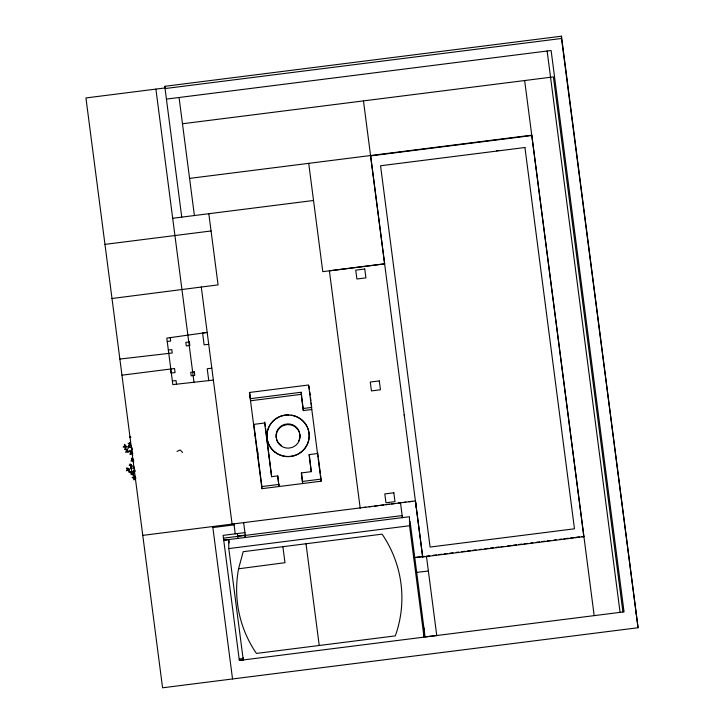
<?xml version="1.0" encoding="UTF-8"?>
<svg xmlns="http://www.w3.org/2000/svg" width="724" height="724" viewBox="0 0 724 724"><rect width="100%" height="100%" fill="white"/><g stroke="black" fill="none" stroke-linecap="round" stroke-linejoin="round"><path stroke-width="1.09" d="M131.623 471.967L129.053 472.329L130.284 471.433L133.107 473.65L132.691 472.365L131.623 471.967L130.899 472.998L131.135 474.528L131.931 473.324L131.424 468.365L133.497 467.957L134.021 466.844L130.383 464.862L129.216 465.306L131.506 465.758L131.596 467.043L130.646 467.948L130.718 466.41L131.506 465.758L131.288 464.736L129.94 464.003L131.506 465.758M134.818 477.541L133.524 476.881L132.139 477.587L133.542 478.066L134.818 477.541L134.935 476.075L133.732 475.152L134.818 477.541L134.818 478.935L133.786 479.931L133.741 478.564L135.65 477.523M133.795 460.745L131.714 459.324L131.306 458.256L132.383 458.346L132.709 461.098L133.868 462.102M128.546 469.252L126.392 470.835L127.08 469.442L128.546 469.252L128.266 470.681L129.198 471.867L129.397 470.401L127.84 468.093L126.374 468.156L128.546 469.252L131.424 468.365M133.687 472.835L131.153 472.301L132.592 471.876L133.687 472.835L133.379 474.22L132.275 475.08L132.392 473.568L134.275 471.568L133.524 470.582L133.089 471.65L134.546 473.08M238.567 568.802L243.201 551.688L382.091 534.149A115.93 114.175 -0.6 0 1 395.313 635.88L256.423 653.419A115.93 114.175 -0.6 0 1 238.567 568.802L284.975 562.693L282.894 546.674M127.297 450.256L127.994 452.509L128.139 451.133L127.297 450.256L124.781 449.432L126.293 449.179L127.297 450.256L126.962 451.595L125.695 452.31L128.863 447.106L131.56 447.414L131.37 452.663L130.573 453.713L131.162 451.287L130.085 450.545L128.908 451.224L131.858 451.903M130.112 444.835L128.157 443.35L129.469 443.513L130.112 444.835L129.053 445.007L128.302 446.346L129.596 445.993L130.438 443.893L129.56 442.663L130.112 444.835L131.587 446.518M132.211 447.966L131.678 452.011M132.908 459.631L131.08 461.224L131.551 459.867L133.623 459.116M125.768 446.545L123.125 447.025L124.356 446.075L125.768 446.545L124.872 447.685L125.216 449.179L126.03 447.93L125.677 445.242L124.383 444.699L125.768 446.545L128.863 447.106M134.836 479.197L135.931 478.139M130.655 436.436L129.424 437.377L130.872 437.54M177 451.414L180.167 449.939L182.575 452.446M284.478 424.445L287.546 423.911A11.946 11.765 -0.6 0 1 299.455 432.147L299.998 435.866A11.946 11.765 -0.6 0 1 291.636 447.595L288.559 448.129A11.946 11.765 -0.6 0 1 276.659 439.893L276.116 436.165A11.946 11.765 -0.6 0 1 284.478 424.445L284.487 425.142A11.946 11.765 -0.6 0 0 276.116 436.871M284.487 425.142L287.555 424.608A11.946 11.765 -0.6 0 1 299.464 432.843M223.743 540.321L228.712 539.57L229.137 542.9M239.164 659.075L243.146 658.469M244.947 532.611L223.101 535.371L239.345 660.46L243.318 659.854M213.372 380.091L172.837 384.616L166.792 338.108L207.182 332.425L202.584 333.004L204.123 344.832L208.729 344.353M111.994 298.505L218.069 284.885L208.82 213.707M561.48 36.2L561.507 38.481L165.045 88.554L165.027 86.274L561.48 36.2L638.061 627.735L162.574 687.8L85.939 97.939L164.972 87.957L181.751 217.128M166.411 99.097L551.118 50.508L624.043 611.861L239.345 660.46M182.475 123.759L553.389 76.907L622.911 612.006M189.579 178.394L531.76 135.171L583.87 536.647L422.68 557L370.57 155.533M370.57 155.904L531.76 135.542M496.492 150.737L498.682 150.456M172.692 218.277L313.537 200.485M104.962 244.377L211.064 230.974M363.466 100.898L384.643 263.844L322.777 271.654L308.714 163.343M167.226 341.484L170.656 341.049L170.221 337.683M168.312 350.018L171.787 349.583L172.24 353.013L119.858 359.05M121.958 375.186L174.556 368.534L175.081 372.561L171 373.077L170.475 369.05M211.824 368.172L207.227 368.76L208.774 380.67M172.366 381.014L176.023 380.553L176.493 384.154M301.193 392.263L301.211 394.363L250.513 400.77L250.486 398.671L301.193 392.263L303.32 410.589L311.791 409.522M303.302 408.49L311.773 407.422M253.581 424.4L264.658 422.997L271.627 476.673L277.609 475.912L278.993 486.528L277.871 475.93M317.51 453.541L309.039 454.609L311.257 471.668L301.293 472.926L302.668 483.532L301.546 472.935M320.651 475.777L321.112 481.207L261.934 488.682L261.907 486.573L278.966 484.419M302.65 481.424L321.085 479.098M142.773 535.38L415.44 500.936L422.68 557M363.557 507.488L365.801 507.207M369.159 506.782L371.394 506.501M374.751 506.076L378.109 505.651M380.344 505.37L383.702 504.945M385.946 504.664L389.304 504.239M391.539 503.958L394.897 503.533M398.254 503.108L400.499 502.827L402.435 517.75L402.155 515.588L223.454 538.158L223.734 540.194L409.458 516.737L409.549 525.751L424.011 637.011L423.911 627.998M403.693 502.42L405.829 502.148M409.033 501.75L412.237 501.343M212.874 527.552L234.069 524.882M237.662 536.095L245.273 535.136M243.237 657.591L243.255 659.845L228.802 548.584L409.549 525.751M414.137 557.715L424.563 556.394M429.757 555.742L426.445 556.159L436.753 635.527L425.069 636.876L410.028 521.144M433.07 555.317L436.391 554.901M438.599 554.62L441.921 554.204M444.129 553.923L447.441 553.507M449.649 553.226L452.971 552.81M456.283 552.385L458.5 552.113M461.812 551.688L465.125 551.272M467.342 550.991L470.609 550.584M472.781 550.303L476.048 549.896M479.315 549.48L481.496 549.208M484.763 548.792L488.03 548.376M490.202 548.104L493.469 547.688M495.65 547.416L498.917 547M501.099 546.729L503.271 546.457M507.669 545.896L510.963 545.48M513.162 545.208L516.456 544.792M518.656 544.511L521.95 544.095M524.149 543.814L527.443 543.398M530.737 542.982L532.936 542.71M536.231 542.294L539.525 541.878M541.742 541.597L545.072 541.172M547.29 540.891L550.611 540.475M553.941 540.05L556.159 539.769M559.48 539.353L561.697 539.072M563.915 538.792L568.349 538.231M570.566 537.95L573.888 537.534M576.105 537.253L579.435 536.837M581.653 536.556L583.87 536.647M414.752 557.507L424.318 556.403M416.689 572.367L428.373 571.019M131.37 448.98L132.03 449.36M132.818 455.17L131.813 454.066L131.985 452.618L131.18 451.514L129.714 451.667L132.917 453.695M133.759 467.396L134.917 470.437M245.273 537.47L244.993 535.434L245.255 537.353M237.979 538.394L237.336 533.57M561.507 38.481L638.061 627.735M547.136 51.006L620.07 612.368M524.656 80.536L594.178 615.635M404.245 414.743L404.535 416.961M360.208 508.32L329.393 270.821L384.643 263.844M309.021 386.245L309.456 389.584M309.745 391.811L310.18 395.159M310.469 397.386L310.904 400.734M311.193 402.96L311.628 406.309M317.637 452.536L318.207 456.962M318.497 459.179L320.37 473.559M321.112 481.207L308.605 384.996L249.436 392.471L261.934 488.682M309.293 454.636L311.257 471.668M301.211 394.363L303.32 410.589M306.008 543.76L319.23 645.491M264.776 422.011L265.355 426.49M265.645 428.726L271.627 476.673M258.016 454.762L257.59 451.45L257.608 453.622M249.689 392.535L250.486 398.671M253.825 424.354L261.907 486.573M243.644 522.638L245.309 535.398M179.063 97.505L194.403 215.535M233.933 523.859L235.228 533.841M201.281 287.003L232.087 524.095M165.027 86.274L165.298 88.382M155.904 89.106L193.996 382.263M212.738 526.538L232.54 678.958M415.458 501.144L416.246 507.461M636.242 611.617L636.26 613.898M299.817 434.183L299.827 434.88M276.287 437.151L276.297 437.857M255.029 433.622L255.056 435.721M250.115 395.775L250.133 397.874M228.712 539.57L228.802 548.584M299.989 435.169A11.946 11.765 -0.6 0 1 298.641 441.115M281.618 445.586A11.946 11.765 -0.6 0 1 277.962 441.984M277.446 441.097A11.946 11.765 -0.6 0 1 276.649 439.197M307.682 427.947A21.132 20.815 -0.6 0 1 285.021 456.265A21.132 20.815 -0.6 0 1 271.455 422.798M272.161 421.956A21.132 20.815 -0.6 0 1 279.202 416.771M280.215 416.345A21.132 20.815 -0.6 0 1 288.876 414.87M291.084 415.069A21.132 20.815 -0.6 0 1 307.248 426.952M130.537 452.916L129.949 454.355L131.985 452.618L130.537 452.916M134.049 470.953L133.361 472.093L135.279 471.125L134.049 470.953M524.936 147.515L380.553 165.76L430.092 547.054L574.476 528.801L524.936 147.515M364.76 268.993L355.746 270.133L356.896 279.002L365.91 277.871L364.76 268.993M189.407 341.954L185.833 342.407L186.294 345.927L189.86 345.475L189.407 341.954M194.303 371.846L190.729 372.299L191.181 375.819L194.765 375.367L194.303 371.846M379.295 380.905L370.281 382.046L371.43 390.924L380.444 389.784L379.295 380.905M393.829 492.773L384.815 493.913L385.973 502.791L394.987 501.651L393.829 492.773M274.975 452.201A21.132 20.815 -0.6 0 0 308.967 438.825A21.132 20.815 -0.6 0 0 280.215 416.526A21.132 20.815 -0.6 0 0 274.975 452.201"/></g></svg>
